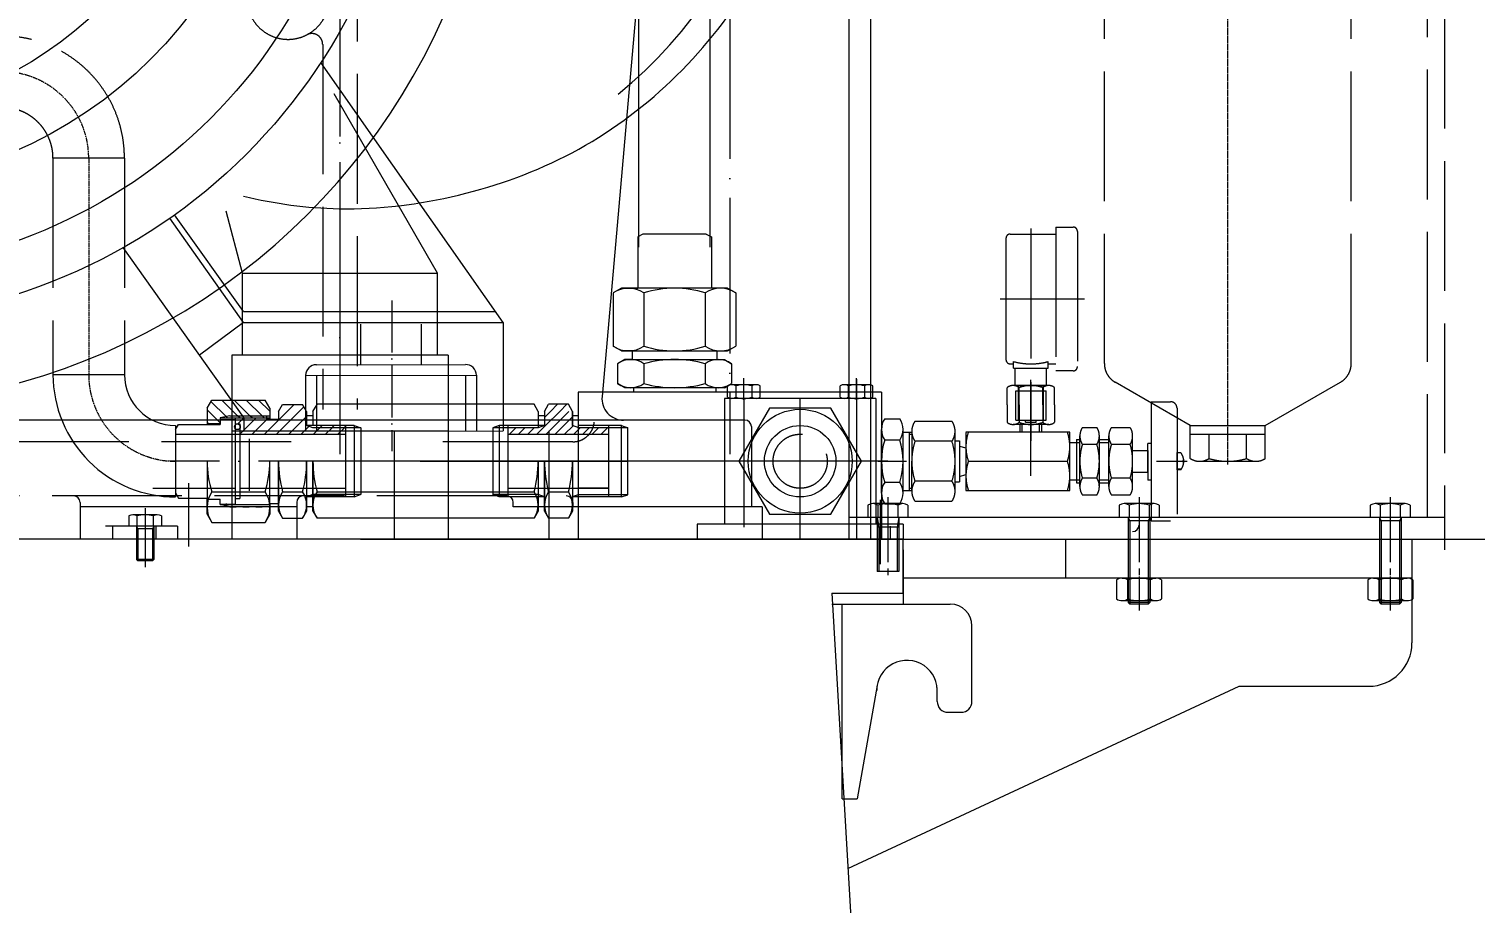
# Model space of a CAD drawing. Header units: millimetres. Extents: x 1925 to 561113, y 7411 to 433459.
# Drawn here: x 141861 to 158824, y 122444 to 132707 of the extents above; entities that cross this region are included whole.
import ezdxf

# ---------------------------------------------------------------- set-up
doc = ezdxf.new("R2010")
doc.units = ezdxf.units.MM
doc.header["$LTSCALE"] = 25.4
for name, pattern in [('ACAD_ISO02W100', [15, 12, -3]), ('ACAD_ISO04W100', [30, 24, -3, 0, -3]), ('CENTER', [50.8, 31.75, -6.35, 6.35, -6.35]), ('CHAIN', [0.7087, 0.4724, -0.0591, 0.1181, -0.0591]), ('EB_DASH', [6, 3, -3]), ('EB_DASHDOT', [39, 30, -3, 3, -3])]:
    doc.linetypes.add(name, pattern=pattern)
doc.layers.get('Defpoints').update_dxf_attribs({"lineweight": 5})
for name, color, linetype, lineweight in [('CAXA0', 7, 'Continuous', 5), ('CAXA1', 5, 'CENTER', 5), ('CAXA3', 7, 'Continuous', 5), ('图层1', 1, 'ACAD_ISO04W100', 5), ('虚线', 6, 'ACAD_ISO02W100', 5)]:
    doc.layers.add(name, color=color, linetype=linetype, lineweight=lineweight)
doc.styles.add('Roman', font='romans')
doc.styles.get("Standard").update_dxf_attribs({"font": 'arial.ttf'})
doc.dimstyles.new('ISO-25', dxfattribs={"dimscale": 30, "dimtxt": 38.1, "dimasz": 38.1, "dimexe": 50.8, "dimexo": 50.8, "dimgap": 15.875, "dimtad": 1, "dimtih": 1, "dimtoh": 1, "dimdec": 1, "dimlfac": 0.03937, "dimdsep": 46, "dimtxsty": 'Standard', "dimcen": 63.5, "dimclrd": 7, "dimclre": 7, "dimclrt": 7, "dimadec": 0, "dimazin": 0, "dimtfac": 1, "dimtdec": 1, "dimtmove": 0, "dimatfit": 3, "dimfxl": 25.4, "dimlwd": 5, "dimlwe": 5, "dimarcsym": 0})

# ---------------------------------------------------------------- blocks, each defined once
blk = doc.blocks.new('*D24')
at = {"color": 7, "linetype": 'Continuous', "lineweight": 5, "transparency": 16777216}
for p, q in [((156604, 171548), (169090, 171548)), ((167566, 170405), (167566, 149105)), ((167566, 115795), (167566, 143962)), ((154019, 114652), (169090, 114652))]:
    blk.add_line(p, q, dxfattribs=at)
at = {"color": 7, "transparency": 16777216}
for points in [[(167376, 170405), (167757, 170405), (167566, 171548)], [(167376, 115795), (167757, 115795), (167566, 114652)]]:
    blk.add_solid(points, dxfattribs=at)
at = {"layer": 'Defpoints', "color": 0, "transparency": 16777216}
for p in [(155080, 171548), (167566, 171548), (152495, 114652)]:
    blk.add_point(p, dxfattribs=at)
at = {"color": 7, "lineweight": 5, "transparency": 16777216, "insert": (167566, 146533), "char_height": 4191, "attachment_point": 5, "style": 'Roman'}
blk.add_mtext('2240', dxfattribs=at)

msp = doc.modelspace()

# ---------------------------------------------------------------- linework, layer by layer
at = {"color": 7, "lineweight": 5}
for p, q in [((151732.82, 157196.82), (151732.82, 126716.88)), ((151478.69, 136618.79), (151478.69, 126894.78)), ((149182.68, 135237.04), (148583.65, 128390.09)), ((147423.5, 129262.29), (145286.23, 132314.4)), ((146652.83, 129841.08), (145441.62, 131945.03)), ((144379.47, 129261.74), (143515.07, 130484.46)), ((144378.36, 129388.74), (143568.7, 130522.39)), ((144366.83, 129841.08), (144173.79, 130567.76)), ((149061.6, 130298.44), (149002.31, 130264.21)), ((149806.61, 130298.44), (149061.6, 130298.44)), ((149806.61, 130298.44), (149865.91, 130264.21)), ((144381.43, 128144.15), (142967.92, 130139.49)), ((149002.31, 130264.21), (149002.31, 129663.44)), ((149865.91, 130264.21), (149865.91, 129663.44)), ((144366.83, 129841.08), (146652.83, 129841.08)), ((144366.83, 128875.89), (144366.83, 129841.08)), ((146652.83, 128875.89), (146652.83, 129841.08)), ((148811.59, 129663.44), (148715.29, 129607.84)), ((148715.29, 129607.84), (148715.29, 128982.44)), ((148811.59, 129663.44), (149002.31, 129663.44)), ((150056.62, 129663.44), (148811.59, 129663.44)), ((149074.7, 129607.84), (149074.7, 128982.44)), ((149793.79, 129607.84), (149793.79, 128982.44)), ((150056.62, 129663.44), (150152.93, 129607.84)), ((150152.93, 129607.84), (150152.93, 128982.44)), ((144378.38, 129261.74), (143862.7, 128876.4)), ((144378.36, 129388.74), (147334.58, 129389.27)), ((144378.38, 129261.74), (147423.5, 129262.29)), ((147423.5, 129262.29), (147423.5, 127986.8)), ((145750.03, 129242.67), (145748.79, 128765.54)), ((146460.15, 129241.95), (146460.09, 128766.58)), ((148811.59, 128926.84), (148715.29, 128982.44)), ((148938.81, 128926.84), (148811.59, 128926.84)), ((148811.59, 128926.84), (150056.62, 128926.84)), ((148938.81, 128926.84), (148938.81, 128825.24)), ((149929.41, 128926.84), (149929.41, 128825.24)), ((150056.62, 128926.84), (150152.93, 128982.44)), ((144239.83, 128875.95), (144239.83, 126716.89)), ((146779.56, 128875.95), (144239.83, 128875.95)), ((145233.07, 128764.78), (146982.04, 128767.35)), ((146779.56, 128875.95), (146779.56, 126716.88)), ((148849.91, 128825.24), (148766.09, 128776.85)), ((148766.09, 128776.85), (148766.09, 128543.44)), ((148938.81, 128825.24), (148849.91, 128825.24)), ((148849.91, 128825.24), (150018.31, 128825.24)), ((149074.7, 128776.85), (149074.7, 128543.44)), ((149793.79, 128776.85), (149793.79, 128543.44)), ((150018.31, 128825.24), (150102.13, 128776.85)), ((150102.13, 128776.85), (150102.13, 128543.44)), ((142981.61, 128647.56), (142143.41, 128647.56)), ((145106.26, 128639.07), (147109.23, 128640.35)), ((145106.26, 128639.07), (145106.26, 127985.52)), ((145233.26, 128639.15), (145234.21, 127986.8)), ((146982.04, 128640.27), (146982.04, 127986.8)), ((147109.23, 128640.35), (147109.23, 127986.8)), ((151859.95, 128444.32), (148303.76, 128444.32)), ((148303.76, 128444.32), (148303.76, 126716.88)), ((148849.91, 128495.11), (148766.09, 128543.51)), ((150018.31, 128495.11), (148849.91, 128495.11)), ((148951.59, 128496.92), (148951.59, 128444.32)), ((149916.79, 128496.93), (149916.79, 128444.32)), ((150018.31, 128495.11), (150102.13, 128543.51)), ((151861.19, 128444.32), (151861.19, 126716.88)), ((143950.45, 128253.99), (144006.05, 128350.29)), ((143950.45, 128253.99), (143950.45, 128063.27)), ((144006.05, 128350.29), (144631.45, 128350.29)), ((144687.05, 128253.99), (144631.45, 128350.29)), ((144687.05, 128253.99), (144687.05, 128126.77)), ((144788.65, 128215.67), (144837.05, 128299.49)), ((144837.05, 128299.49), (145070.46, 128299.49)), ((145118.85, 128215.67), (145070.46, 128299.49)), ((145192.51, 128215.67), (145240.91, 128299.49)), ((147786.42, 128299.67), (145240.91, 128299.67)), ((147786.42, 128299.67), (146331.61, 128299.67)), ((147834.82, 128215.85), (147786.42, 128299.67)), ((147907.77, 128215.67), (147956.16, 128299.67)), ((148189.57, 128299.67), (147956.16, 128299.67)), ((148190.68, 128299.67), (147956.16, 128299.67)), ((148237.97, 128215.76), (148190.68, 128299.67)), ((151796.41, 128367.97), (150018.41, 128367.97)), ((150018.41, 128367.97), (150018.41, 126894.77)), ((150548.04, 128254.03), (150188.63, 127631.52)), ((151266.86, 128254.03), (150548.04, 128254.03)), ((151626.27, 127631.52), (151266.86, 128254.03)), ((151796.41, 128367.97), (151796.41, 126894.77)), ((150259.54, 128113.95), (131425.56, 128113.95)), ((143950.45, 128075.97), (144102.85, 128075.97)), ((144102.85, 128139.47), (144102.85, 128063.27)), ((144102.85, 128139.47), (144687.05, 128139.47)), ((144102.85, 128121.69), (144280.65, 128121.69)), ((144280.65, 128139.47), (144280.65, 127631.47)), ((144280.65, 128121.69), (144280.65, 127631.47)), ((144381.43, 128144.15), (144381.86, 127991.75)), ((144648.95, 128164.87), (144648.95, 128126.77)), ((144648.95, 128126.77), (144788.65, 128126.77)), ((144788.65, 128215.67), (144788.65, 128126.77)), ((145118.85, 128215.67), (145118.85, 128050.57)), ((145192.51, 128164.96), (145118.85, 128164.96)), ((145192.51, 128215.67), (145192.51, 128050.66)), ((147907.77, 128164.96), (147834.11, 128164.96)), ((147834.82, 128215.85), (147834.82, 128023.17)), ((147907.77, 128215.67), (147907.77, 128050.66)), ((147907.77, 128215.67), (147907.77, 128050.66)), ((148237.97, 128215.76), (148237.97, 128050.66)), ((148237.97, 128050.66), (148237.97, 128215.67)), ((148311.63, 128164.96), (148237.97, 128164.96)), ((151899.13, 128130.12), (152077.26, 128130.12)), ((143582.15, 128003.98), (143616.39, 128063.27)), ((143582.15, 128050.56), (143582.15, 127212.46)), ((143582.15, 127949.06), (145576.03, 127949.06)), ((143616.39, 128063.27), (144102.85, 128063.27)), ((144239.63, 127986.95), (146779.89, 127986.95)), ((144280.65, 128069.62), (144333.99, 128069.62)), ((144333.99, 128069.62), (144333.99, 127631.47)), ((144381.87, 127984.79), (147423.5, 127986.8)), ((145192.51, 128050.66), (145118.85, 128050.66)), ((145192.51, 128023.17), (145118.85, 128050.66)), ((145576.03, 128050.74), (145576.03, 127631.56)), ((145677.63, 128050.74), (145677.63, 127631.56)), ((145753.83, 128023.17), (145753.83, 127631.56)), ((146144.89, 127986.95), (146144.89, 126716.88)), ((147300.71, 128023.17), (147300.71, 127631.39)), ((147376.91, 128050.74), (147302.37, 128023.17)), ((147376.91, 128050.74), (147376.91, 127631.39)), ((147479.22, 128050.66), (147479.22, 127631.56)), ((147479.22, 127949.06), (148667.22, 127949.06)), ((147907.77, 128050.66), (147834.82, 128023.17)), ((147960.71, 127986.69), (147960.71, 126716.88)), ((148311.63, 128023.17), (148237.97, 128050.66)), ((148659.49, 128050.66), (148659.49, 127948.89)), ((148659.49, 127948.89), (148659.49, 127212.46)), ((150335.74, 128037.75), (150335.74, 127097.95)), ((151861.19, 127257.57), (151861.19, 128005.47)), ((152115.19, 127257.57), (152115.19, 128005.47)), ((152191.39, 127288.62), (152191.39, 127974.42)), ((152077.26, 127880.82), (151899.13, 127880.82)), ((143950.45, 127631.47), (143950.45, 127008.96)), ((144687.05, 127008.96), (144687.05, 127631.47)), ((144788.65, 127631.56), (144788.65, 127047.27)), ((144788.65, 127047.27), (144788.65, 127631.47)), ((145118.85, 127631.47), (145118.85, 127047.27)), ((145192.51, 127631.56), (145192.51, 127047.27)), ((145192.51, 127631.56), (145192.51, 127098.16)), ((145192.51, 127047.27), (145192.51, 127631.47)), ((147834.82, 127631.56), (147834.82, 127047.27)), ((147834.82, 127631.47), (147834.82, 127047.27)), ((147907.77, 127631.56), (147907.77, 127047.27)), ((147907.77, 127631.56), (147907.77, 127047.27)), ((147907.77, 127047.27), (147907.77, 127631.47)), ((148237.97, 127631.56), (148237.97, 127047.27)), ((148237.97, 127631.47), (148237.97, 127047.27)), ((150188.63, 127631.52), (150548.04, 127009)), ((151266.86, 127009), (151626.27, 127631.52)), ((143582.15, 127258.97), (143616.39, 127199.67)), ((144006.05, 127272.06), (144631.45, 127272.06)), ((144837.05, 127272.06), (145070.46, 127272.06)), ((145240.91, 127272.06), (147786.42, 127272.06)), ((147907.77, 127212.46), (147834.82, 127239.96)), ((147956.16, 127272.06), (148189.57, 127272.06)), ((148311.63, 127239.96), (148237.97, 127212.37)), ((148659.49, 127314.07), (148303.89, 127314.07)), ((152077.26, 127382.22), (151899.13, 127382.22)), ((142461.72, 127148.77), (142461.72, 127097.97)), ((145001.72, 127097.97), (142461.72, 127097.97)), ((142461.72, 127097.97), (142461.72, 126716.88)), ((144404.72, 127097.88), (142461.72, 127097.88)), ((142461.84, 127148.75), (142461.84, 127097.95)), ((145001.84, 127097.95), (142461.84, 127097.95)), ((145001.84, 127097.95), (142461.84, 127097.95)), ((142995.17, 127098), (142563.37, 127098)), ((142995.29, 127097.97), (142563.49, 127097.97)), ((143616.39, 127199.67), (143950.45, 127199.67)), ((143950.45, 127008.96), (143950.45, 127199.67)), ((144687.05, 127136.17), (144687.05, 127008.96)), ((144687.05, 127136.17), (144788.65, 127136.17)), ((144788.65, 127136.17), (144788.65, 127047.27)), ((145001.84, 127148.77), (145001.84, 126716.88)), ((145192.51, 127098.16), (145118.14, 127098.16)), ((145192.51, 127212.46), (145118.85, 127212.46)), ((145118.85, 127047.27), (145118.85, 127212.37)), ((145192.51, 127136.17), (145192.51, 127047.27)), ((147541.95, 127097.95), (147541.95, 127148.75)), ((150335.74, 127097.95), (147541.95, 127097.95)), ((150462.94, 127097.89), (147833.71, 127097.89)), ((147908.48, 127098.16), (147834.11, 127098.16)), ((147834.82, 127047.27), (147834.82, 127212.37)), ((147907.77, 127136.17), (147907.77, 127047.27)), ((150335.74, 127097.95), (148049.83, 127097.95)), ((148303.77, 127098.16), (148237.25, 127098.16)), ((148311.63, 127212.39), (148237.97, 127212.39)), ((148237.97, 127047.27), (148237.97, 127212.37)), ((148240.25, 127148.75), (148240.25, 127097.95)), ((150462.94, 127097.97), (149002.21, 127097.97)), ((150462.94, 127097.97), (150462.94, 126716.88)), ((151899.13, 127132.92), (152077.26, 127132.92)), ((143950.45, 127008.96), (144006.05, 126912.65)), ((144006.05, 126912.65), (144631.45, 126912.65)), ((144687.05, 127008.96), (144631.45, 126912.65)), ((144788.65, 127047.27), (144837.05, 126963.45)), ((144837.05, 126963.45), (145070.46, 126963.45)), ((145118.85, 127047.27), (145070.46, 126963.45)), ((145192.51, 127047.27), (145240.91, 126963.45)), ((147786.42, 126963.45), (145240.91, 126963.45)), ((147834.82, 127047.27), (147786.42, 126963.45)), ((147907.77, 127047.27), (147956.16, 126963.45)), ((148189.57, 126963.45), (147956.16, 126963.45)), ((148237.97, 127047.27), (148189.57, 126963.45)), ((152113.91, 126894.77), (149700.91, 126894.77)), ((149700.91, 126894.77), (149700.91, 126716.95)), ((150548.04, 127009), (151266.86, 127009)), ((158464.77, 126970.98), (151479.78, 126970.98)), ((151479.78, 126970.98), (151479.78, 126894.78)), ((151479.78, 126894.78), (151479.78, 126716.88)), ((152113.91, 126894.77), (152113.91, 126716.95)), ((155023.49, 126933.02), (155252.09, 126933.02)), ((151351.6, 126716.89), (129888.65, 126716.89)), ((152113.6, 126716.88), (130269.55, 126716.88)), ((143604.71, 126869.53), (142757.29, 126869.53)), ((143350.71, 126869.53), (143350.71, 126717.13)), ((143604.71, 126869.53), (143604.71, 126716.88)), ((152113.51, 126716.88), (152113.51, 126081.88)), ((152113.6, 126716.89), (152113.6, 126081.89)), ((152113.61, 126717.1), (152113.61, 126082.13)), ((154019.62, 126716.88), (154019.62, 126259.78)), ((158083.77, 126716.88), (158083.77, 125497.9)), ((152114.79, 126589.97), (152114.79, 125954.97)), ((152114.86, 126590.14), (152114.86, 125955.17)), ((152114.89, 126589.98), (152114.89, 125954.98)), ((158083.77, 126259.78), (152114.89, 126259.78)), ((151277.23, 126081.89), (151879.62, 115794.91)), ((151277.23, 126081.89), (152113.51, 126081.89)), ((151277.24, 126082.13), (151732.65, 126082.13)), ((151277.24, 126082.1), (151732.52, 126082.1)), ((151278.39, 125955.13), (151733.67, 125955.13)), ((151278.42, 125954.96), (151733.7, 125954.96)), ((151278.49, 125955.17), (151733.89, 125955.17)), ((151278.49, 125955.14), (151733.76, 125955.14)), ((151278.52, 125954.97), (151733.79, 125954.97)), ((151398.79, 125954.96), (152668.79, 125954.96)), ((151398.79, 123668.96), (151398.79, 125954.96)), ((152922.79, 124811.96), (152922.79, 125700.96)), ((151466.57, 122848.62), (156058.58, 124989.91)), ((151810.59, 125000.71), (151575.77, 123668.96)), ((152514.31, 124811.96), (152514.31, 124977.29)), ((156058.58, 124989.91), (157575.77, 124989.91)), ((152641.31, 124684.96), (152795.79, 124684.96)), ((151398.79, 123668.96), (151575.77, 123668.96))]:
    msp.add_line(p, q, dxfattribs=at)
at = {"color": 7, "linetype": 'ACAD_ISO04W100', "lineweight": 5, "ltscale": 3}
for p, q in [((150081.72, 146726.39), (150081.72, 127713.86)), ((145509.73, 142571.92), (145509.73, 127714.06)), ((148667.22, 127631.56), (143515.01, 127631.56))]:
    msp.add_line(p, q, dxfattribs=at)
at = {"color": 7, "lineweight": 5, "ltscale": 3}
msp.add_line((151934.5, 127631.52), (144989.37, 127631.52), dxfattribs=at)
at = {"color": 7, "lineweight": 5}
for centre, radius in [((139667.86, 135980.18), 6708.5), ((139667.86, 135980.18), 6114.98), ((139667.86, 135980.18), 5126.51), ((139667.84, 135987.79), 4287.11), ((150907.39, 127631.52), 609.6), ((144306.44, 128036.24), 33.65)]:
    msp.add_circle(centre, radius, dxfattribs=at)
for centre, radius, start, end in [((139667.84, 135987.79), 7721.58, 68.524524, 216.36046), ((139667.84, 135987.79), 7721.58, 240.011552, 64.225427), ((145498.43, 135990.77), 5206.99, 308.948505, 93.451408), ((148894.99, 129345.23), 318.21, 55.615753, 124.384247), ((149434.11, 128474.01), 1189.43, 90, 107.587954), ((149434.38, 128474.01), 1189.43, 72.412046, 90), ((149973.49, 129345.23), 318.21, 55.615753, 124.384247), ((148894.99, 129245.05), 318.21, 235.615753, 304.384247), ((149434.11, 130116.27), 1189.43, 252.412046, 270), ((149434.38, 130116.27), 1189.43, 270, 287.587954), ((149973.49, 129245.05), 318.21, 235.615753, 304.384247), ((145233.26, 128637.78), 127, 90.084187, 179.418959), ((146982.23, 128640.35), 127, 0, 90.084187), ((148920.39, 128555.04), 270.2, 55.174817, 124.825183), ((149434.11, 127466.41), 1358.83, 90, 105.337174), ((149434.38, 127466.41), 1358.83, 74.662826, 90), ((149948.09, 128555.04), 270.2, 55.174817, 124.825183), ((143578.51, 128647.56), 1435.1, 180, 270.145685), ((143578.51, 128647.56), 596.9, 180, 270), ((148920.39, 128765.32), 270.2, 235.174817, 304.825183), ((149434.11, 129853.95), 1358.83, 254.662826, 270), ((149434.38, 129853.95), 1358.83, 270, 285.337174), ((149948.09, 128765.32), 270.2, 235.174817, 304.825183), ((148836.68, 128367.95), 254, 175, 270), ((150259.54, 128037.75), 76.2, 0, 90), ((152084.97, 128005.47), 223.77, 146.149101, 213.850899), ((151891.42, 128005.47), 223.77, 326.149101, 33.850899), ((151891.42, 128005.47), 223.77, 326.149101, 33.850899), ((152699.39, 127631.52), 838.2, 162.69712, 197.30288), ((151276.99, 127631.52), 838.2, 342.69712, 17.30288), ((145139.88, 127631.47), 1189.43, 180, 197.587954), ((143497.62, 127631.47), 1189.43, 342.412046, 0), ((146147.48, 127631.47), 1358.83, 180, 195.337174), ((143760.02, 127631.47), 1358.83, 344.662826, 0), ((146551.34, 127631.47), 1358.83, 180, 195.337174), ((146475.99, 127631.47), 1358.83, 344.662826, 0), ((149266.6, 127631.47), 1358.83, 180, 195.337174), ((146879.13, 127631.47), 1358.83, 344.662826, 0), ((142385.52, 127148.77), 76.2, 0, 90), ((142385.64, 127148.75), 76.2, 0, 90), ((144268.66, 127092.36), 318.21, 145.615753, 214.384247), ((144368.85, 127092.36), 318.21, 325.615753, 34.384247), ((145058.85, 127117.76), 270.2, 145.174817, 214.825183), ((145077.95, 127148.77), 76.2, 90, 180), ((144848.65, 127117.76), 270.2, 325.174817, 34.825183), ((145462.71, 127117.76), 270.2, 145.174817, 214.825183), ((147465.75, 127148.75), 76.2, 0, 90), ((147564.62, 127117.76), 270.2, 325.174817, 34.825183), ((148177.97, 127117.76), 270.2, 145.174817, 214.825183), ((148164.05, 127148.75), 76.2, 0, 90), ((147967.76, 127117.76), 270.2, 325.174817, 34.825183), ((152084.97, 127257.57), 223.77, 146.149101, 213.850899), ((151891.42, 127257.57), 223.77, 326.149101, 33.850899), ((154807.59, 126882.26), 76.2, 270, 0), ((152668.79, 125700.96), 254, 0, 90), ((157575.77, 125497.9), 508, 270, 0), ((152160.79, 124938.96), 355.6, 353.811565, 180), ((152641.31, 124811.96), 127, 180, 270), ((152795.79, 124811.96), 127, 270, 0)]:
    msp.add_arc(centre, radius, start, end, dxfattribs=at)
msp.add_open_spline([(144378.07, 130744.31), (144745.54, 130655.57), (145591.76, 130538.84), (146916.77, 130706.39), (148268.31, 131194.66), (149438.53, 132054.15), (150357.41, 133187.02), (150954.99, 134530.54), (151185.06, 135992.42), (151028.21, 137474.29), (150489.17, 138873.85), (149600.15, 140095.96), (148417.27, 141045.8), (147018.65, 141686.21), (145311.5, 141868.98), (144117.88, 141997.7), (143426.84, 142041.14)], degree=3, knots=[390.98498626, 390.98498626, 390.98498626, 390.98498626, 435.56299749, 491.28195021, 547.41434303, 603.98953109, 660.95716694, 718.31881984, 776.07240924, 834.21739946, 892.75484467, 951.68474658, 1011.00710686, 1070.72192716, 1130.87730114, 1212.95931794, 1212.95931794, 1212.95931794, 1212.95931794], dxfattribs=at)
msp.add_point((148311.63, 127631.56), dxfattribs=at)
msp.add_point((148311.63, 127631.56), dxfattribs=at)
at = {"layer": 'CAXA0', "color": 7, "lineweight": 5}
for p, q in [((150056.37, 128383.26), (150056.37, 128515.24)), ((150389.99, 128530.53), (150104.03, 128530.53)), ((150151.69, 128515.24), (150151.69, 128383.26)), ((150342.33, 128515.24), (150342.33, 128383.26)), ((150437.65, 128383.26), (150437.65, 128515.24)), ((151377.17, 128383.26), (151377.17, 128515.24)), ((151710.79, 128530.53), (151424.83, 128530.53)), ((151472.49, 128515.24), (151472.49, 128383.26)), ((151663.13, 128515.24), (151663.13, 128383.26)), ((151758.45, 128383.26), (151758.45, 128515.24)), ((150389.99, 128367.97), (150104.03, 128367.97)), ((151710.79, 128367.97), (151424.83, 128367.97)), ((151702.29, 127115.03), (151702.29, 126970.98)), ((152112.9, 127133.54), (151760.95, 127133.54)), ((151819.6, 127115.03), (151819.6, 126970.98)), ((152054.24, 127115.03), (152054.24, 126970.98)), ((152171.56, 127115.03), (152171.56, 126970.98)), ((154648.68, 127115.03), (154648.68, 126970.98)), ((155059.29, 127133.54), (154707.34, 127133.54)), ((154766, 127115.03), (154766, 126970.98)), ((155000.63, 127115.03), (155000.63, 126970.98)), ((155117.95, 127115.03), (155117.95, 126970.98)), ((157595.14, 127115.03), (157595.14, 126970.98)), ((158005.75, 127133.54), (157653.8, 127133.54)), ((157712.45, 127115.03), (157712.45, 126970.98)), ((157947.09, 127115.03), (157947.09, 126970.98)), ((158064.41, 127115.03), (158064.41, 126970.98)), ((143033.07, 126988.86), (143033.07, 126869.53)), ((143366.69, 127004.15), (143080.73, 127004.15)), ((143128.39, 126988.86), (143128.39, 126869.53)), ((143319.03, 126988.86), (143319.03, 126869.53)), ((143414.35, 126988.86), (143414.35, 126869.53)), ((152171.56, 126970.98), (151702.29, 126970.98)), ((152063.92, 126970.98), (151809.92, 126970.98)), ((151809.92, 126970.98), (151809.92, 126335.98)), ((152063.92, 126970.98), (152063.92, 126335.98)), ((155117.95, 126970.98), (154648.68, 126970.98)), ((155010.32, 126970.98), (154756.32, 126970.98)), ((154756.32, 126970.98), (154756.32, 125974.03)), ((155010.32, 126932.88), (154756.32, 126932.88)), ((155010.32, 126970.98), (155010.32, 125974.03)), ((158064.41, 126970.98), (157595.14, 126970.98)), ((157956.77, 126970.98), (157702.77, 126970.98)), ((157702.77, 126970.98), (157702.77, 125974.03)), ((157956.77, 126932.88), (157702.77, 126932.88)), ((157956.77, 126970.98), (157956.77, 125974.03)), ((143414.35, 126869.53), (143033.07, 126869.53)), ((143325.31, 126869.53), (143122.11, 126869.53)), ((143122.11, 126869.53), (143122.11, 126478.37)), ((143325.31, 126837.78), (143122.11, 126837.78)), ((143325.31, 126869.53), (143325.31, 126478.37)), ((152063.92, 126856.68), (151809.92, 126856.68)), ((143137.35, 126463.13), (143122.11, 126478.37)), ((143325.31, 126478.37), (143122.11, 126478.37)), ((143310.07, 126463.13), (143137.35, 126463.13)), ((143310.07, 126463.13), (143325.31, 126478.37)), ((152063.92, 126335.98), (151809.92, 126335.98)), ((154619.35, 126240.19), (154619.35, 126014.96)), ((154685.34, 126259.65), (155081.29, 126259.65)), ((154751.33, 126014.96), (154751.33, 126240.19)), ((155015.3, 126014.96), (155015.3, 126240.19)), ((155147.28, 126240.19), (155147.28, 126014.96)), ((157565.81, 126239.62), (157565.81, 126014.38)), ((157631.8, 126259.08), (158027.74, 126259.08)), ((157697.79, 126014.38), (157697.79, 126239.62)), ((157961.75, 126014.38), (157961.75, 126239.62)), ((158093.74, 126239.62), (158093.74, 126014.38)), ((154685.34, 125995.49), (155081.29, 125995.49)), ((154775.37, 125954.98), (154756.32, 125974.03)), ((155010.32, 125974.03), (154756.32, 125974.03)), ((154991.27, 125954.98), (154775.37, 125954.98)), ((154991.27, 125954.98), (155010.32, 125974.03)), ((157631.8, 125994.92), (158027.74, 125994.92)), ((157721.82, 125954.98), (157702.77, 125974.03)), ((157956.77, 125974.03), (157702.77, 125974.03)), ((157937.72, 125954.98), (157721.82, 125954.98)), ((157937.72, 125954.98), (157956.77, 125974.03))]:
    msp.add_line(p, q, dxfattribs=at)
at = {"layer": 'CAXA0', "color": 7, "linetype": 'Continuous', "lineweight": 5}
for p, q in [((144174.57, 128155.42), (143996.41, 128333.58)), ((144308.8, 128164.87), (144123.39, 128350.29)), ((144452.49, 128164.87), (144267.07, 128350.29)), ((144596.17, 128164.87), (144410.75, 128350.29)), ((144687.05, 128217.67), (144554.44, 128350.29)), ((144623.08, 127949.06), (144973.5, 128299.49)), ((144766.76, 127949.06), (145087.56, 128269.87)), ((147978.89, 128215.67), (148062.89, 128299.67)), ((148086.65, 128215.67), (148170.65, 128299.67)), ((144102.85, 128083.45), (143950.45, 128235.85)), ((143966.65, 128075.97), (143950.45, 128092.17)), ((144190.52, 128139.47), (144174.57, 128155.42)), ((144334.2, 128139.47), (144308.8, 128164.87)), ((144312.58, 128069.62), (144382.43, 128139.47)), ((144335.71, 127949.06), (144526.12, 128139.47)), ((144477.89, 128139.47), (144452.49, 128164.87)), ((144479.39, 127949.06), (144657.1, 128126.77)), ((144621.57, 128139.47), (144596.17, 128164.87)), ((144910.44, 127949.06), (145118.85, 128157.47)), ((147907.77, 128144.55), (147978.89, 128215.67)), ((147921.64, 128050.66), (148086.65, 128215.67)), ((148029.4, 128050.66), (148194.41, 128215.67)), ((148137.17, 128050.66), (148237.97, 128151.46)), ((145054.13, 127949.06), (145143.42, 128038.36)), ((145197.81, 127949.06), (145274.08, 128025.34)), ((145274.08, 128025.34), (145299.48, 128050.74)), ((145341.5, 127949.06), (145417.77, 128025.34)), ((145417.77, 128025.34), (145443.17, 128050.74)), ((145485.18, 127949.06), (145561.45, 128025.34)), ((145561.45, 128025.34), (145576.03, 128039.91)), ((147496.75, 127949.06), (147570.86, 128023.17)), ((147604.52, 127949.06), (147678.62, 128023.17)), ((147712.28, 127949.06), (147786.38, 128023.17)), ((147820.04, 127949.06), (147921.64, 128050.66)), ((147927.8, 127949.06), (148029.4, 128050.66)), ((148035.57, 127949.06), (148137.17, 128050.66)), ((148143.33, 127949.06), (148243.04, 128048.77)), ((148251.09, 127949.06), (148325.2, 128023.17)), ((148358.86, 127949.06), (148432.96, 128023.17)), ((148466.62, 127949.06), (148540.72, 128023.17)), ((148574.38, 127949.06), (148648.49, 128023.17))]:
    msp.add_line(p, q, dxfattribs=at)
at = {"layer": 'CAXA0', "color": 7, "lineweight": 5}
for centre, radius, start, end in [((150104.03, 128448.6), 81.93, 54.42999, 125.57001), ((150247.01, 128225.73), 304.8, 71.776086, 108.223914), ((150389.99, 128448.6), 81.93, 54.42999, 125.57001), ((151424.83, 128448.6), 81.93, 54.42999, 125.57001), ((151567.81, 128225.73), 304.8, 71.776086, 108.223914), ((151710.79, 128448.6), 81.93, 54.42999, 125.57001), ((150104.03, 128449.9), 81.93, 234.42999, 305.57001), ((150247.01, 128672.77), 304.8, 251.776086, 288.223914), ((150389.99, 128449.9), 81.93, 234.42999, 305.57001), ((151424.83, 128449.9), 81.93, 234.42999, 305.57001), ((151567.81, 128672.77), 304.8, 251.776086, 288.223914), ((151710.79, 128449.9), 81.93, 234.42999, 305.57001), ((151760.95, 127031.35), 102.19, 54.969964, 125.030036), ((151936.92, 126752.54), 381, 72.066067, 107.933933), ((152112.9, 127031.35), 102.19, 54.969964, 125.030036), ((154707.34, 127031.35), 102.19, 54.969964, 125.030036), ((154883.32, 126752.54), 381, 72.066067, 107.933933), ((155059.29, 127031.35), 102.19, 54.969964, 125.030036), ((157653.8, 127031.35), 102.19, 54.969964, 125.030036), ((157829.77, 126752.54), 381, 72.066067, 107.933933), ((158005.75, 127031.35), 102.19, 54.969964, 125.030036), ((143080.73, 126922.21), 81.93, 54.42999, 125.57001), ((143223.71, 126699.35), 304.8, 71.776086, 108.223914), ((143366.69, 126922.21), 81.93, 54.42999, 125.57001), ((154685.34, 126138.05), 121.6, 57.132768, 122.867232), ((154883.32, 125802.45), 457.2, 73.221345, 106.778655), ((155081.29, 126138.05), 121.6, 57.132768, 122.867232), ((157631.8, 126137.48), 121.6, 57.132768, 122.867232), ((157829.77, 125801.88), 457.2, 73.221345, 106.778655), ((158027.74, 126137.48), 121.6, 57.132768, 122.867232), ((154685.34, 126117.09), 121.6, 237.132768, 302.867232), ((154883.32, 126452.69), 457.2, 253.221345, 286.778655), ((155081.29, 126117.09), 121.6, 237.132768, 302.867232), ((157631.8, 126116.52), 121.6, 237.132768, 302.867232), ((157829.77, 126452.12), 457.2, 253.221345, 286.778655), ((158027.74, 126116.52), 121.6, 237.132768, 302.867232)]:
    msp.add_arc(centre, radius, start, end, dxfattribs=at)
at = {"layer": 'CAXA1', "linetype": 'CENTER', "lineweight": 5, "ltscale": 3}
for p, q in [((145509.73, 142571.73), (145509.73, 127713.86)), ((151567.81, 128596.02), (151567.81, 126716.95)), ((150247.01, 128375.1), (150247.01, 126859.56)), ((150907.26, 126716.89), (150907.26, 128375.1)), ((146450.14, 127631.39), (148796.15, 127631.39)), ((146539.13, 127631.39), (148885.13, 127631.39)), ((148964.17, 127631.56), (148311.63, 127631.56)), ((151822.93, 127631.52), (152153.46, 127631.52)), ((143731.73, 127372.7), (143731.73, 126631.45)), ((144176.27, 127134.34), (144176.27, 127097.97)), ((151847.05, 127177.55), (151847.05, 126423.15)), ((151847.01, 126931.95), (151847.01, 126670.87))]:
    msp.add_line(p, q, dxfattribs=at)
at = {"layer": 'CAXA1', "linetype": 'EB_DASHDOT', "lineweight": 5}
for p, q in [((150247.01, 128352.68), (150247.01, 128606.73)), ((151567.81, 128352.68), (151567.81, 128606.73)), ((143223.71, 127080.35), (143223.71, 126386.93)), ((151936.92, 127209.74), (151936.92, 126259.78)), ((154883.32, 127209.74), (154883.32, 125878.78)), ((157829.77, 127209.74), (157829.77, 125878.78)), ((154883.32, 126279.12), (154883.32, 125919.29)), ((157829.77, 126278.54), (157829.77, 125918.72))]:
    msp.add_line(p, q, dxfattribs=at)
at = {"layer": 'CAXA3', "color": 7, "lineweight": 5}
for p, q in [((149014.98, 130144.38), (149014.98, 145418.33)), ((149853.18, 130144.37), (149853.18, 145418.33)), ((151809.92, 126970.98), (151828.97, 126856.68)), ((152063.92, 126970.98), (152044.87, 126856.68)), ((154756.32, 126970.98), (154775.37, 126932.88)), ((154775.37, 126932.88), (154775.37, 125954.98)), ((155010.32, 126970.98), (154991.27, 126932.88)), ((154991.27, 126932.88), (154991.27, 125954.98)), ((157702.77, 126970.98), (157721.82, 126932.88)), ((157721.82, 126932.88), (157721.82, 125954.98)), ((157956.77, 126970.98), (157937.72, 126932.88)), ((157937.72, 126932.88), (157937.72, 125954.98)), ((143122.11, 126869.53), (143137.35, 126837.78)), ((143137.35, 126837.78), (143137.35, 126463.13)), ((143325.31, 126869.53), (143310.07, 126837.78)), ((143310.07, 126837.78), (143310.07, 126463.13)), ((151828.97, 126856.68), (151828.97, 126335.98)), ((152044.87, 126856.68), (152044.87, 126335.98))]:
    msp.add_line(p, q, dxfattribs=at)
at = {"layer": 'CAXA3', "color": 7, "linetype": 'Continuous', "lineweight": 5}
for p, q in [((144217.09, 128164.87), (144102.85, 128139.47)), ((144217.09, 128164.87), (144687.05, 128164.87)), ((145677.83, 128050.66), (145118.85, 128050.66)), ((145753.83, 128023.17), (145192.51, 128023.17)), ((145677.63, 128050.74), (145753.83, 128023.17)), ((147834.82, 128023.17), (147300.71, 128023.17)), ((147907.77, 128050.66), (147376.71, 128050.66)), ((148811.77, 128050.66), (148303.77, 128050.66)), ((148811.77, 127212.46), (148811.77, 128050.66)), ((148811.77, 128050.66), (148887.97, 128025.26)), ((148811.77, 127212.46), (148887.97, 127237.86)), ((148811.77, 127212.46), (148303.77, 127212.46)), ((142842.77, 126869.53), (142842.77, 126716.88)), ((145751.02, 126716.88), (159352.8, 126716.88)), ((152113.61, 126716.88), (157435, 126716.88))]:
    msp.add_line(p, q, dxfattribs=at)
at = {"layer": 'CAXA3', "color": 7, "linetype": 'EB_DASH', "lineweight": 5}
msp.add_line((144217.09, 127098.07), (144687.05, 127098.07), dxfattribs=at)
at = {"layer": 'CAXA3', "color": 7, "linetype": 'Continuous', "lineweight": 5}
msp.add_circle((150907.39, 127631.52), 419.1, dxfattribs=at)
at = {"layer": '图层1', "color": 7, "lineweight": 5}
msp.add_line((146119.43, 129518.73), (146119.43, 127748.64), dxfattribs=at)
at = {"layer": '虚线', "color": 7, "lineweight": 5, "ltscale": 5}
for p, q in [((158463.67, 144490.28), (158463.67, 126589.95)), ((158260.47, 141753.59), (158260.47, 126970.98)), ((145712.99, 134082.94), (145712.99, 128240.95)), ((154475.79, 128778.61), (154475.79, 133041.3)), ((157371.42, 128778.61), (157371.42, 133041.3)), ((145306.59, 132525.14), (145306.59, 128240.95)), ((142981.61, 131189.87), (142143.41, 131189.87)), ((142143.41, 131189.87), (142143.41, 128647.56)), ((142981.61, 131189.87), (142981.61, 128647.56)), ((153372.49, 130298.51), (153905.89, 130298.51)), ((153613.79, 130362.31), (153613.79, 127930.83)), ((153905.89, 130381.06), (154109.09, 130381.06)), ((153905.89, 130381.06), (153905.89, 128691.96)), ((154159.89, 130330.26), (154159.89, 128742.76)), ((153321.69, 130247.71), (153321.69, 128825.31)), ((153254.66, 129536.51), (154241.62, 129536.51)), ((153372.49, 128774.51), (153410.59, 128774.51)), ((153410.59, 128723.71), (153410.59, 128802.11)), ((153816.99, 128723.71), (153816.99, 128802.11)), ((153816.99, 128774.51), (153905.89, 128774.51)), ((153410.59, 128723.71), (153816.99, 128723.71)), ((153429.64, 128712.29), (153429.64, 128723.71)), ((153429.64, 128520.51), (153429.64, 128712.29)), ((153613.79, 127460.07), (153613.79, 128588.87)), ((153797.94, 128712.29), (153797.94, 128723.71)), ((153797.94, 128520.51), (153797.94, 128712.29)), ((154109.09, 128691.96), (153905.89, 128691.96)), ((153335.16, 128291.92), (153335.16, 128495.11)), ((153822.76, 128520.51), (153404.82, 128520.51)), ((153429.64, 128520.51), (153797.94, 128520.51)), ((153435.99, 128114.12), (153435.99, 128457.02)), ((153435.99, 128457.02), (153791.59, 128457.02)), ((153467.74, 128457.02), (153467.74, 128520.51)), ((153467.74, 128114.12), (153467.74, 128457.02)), ((153474.48, 128291.92), (153474.48, 128495.11)), ((153613.79, 128558.61), (153613.79, 127872.82)), ((153753.1, 128291.92), (153753.1, 128495.11)), ((153759.84, 128457.02), (153759.84, 128520.51)), ((153759.84, 128114.12), (153759.84, 128457.02)), ((153791.59, 128114.12), (153791.59, 128457.02)), ((153892.42, 128291.92), (153892.42, 128495.11)), ((155483.69, 128050.08), (154602.83, 128558.64)), ((156363.57, 128050.08), (157244.42, 128558.64)), ((153335.16, 128291.92), (153335.16, 128088.72)), ((153474.48, 128291.92), (153474.48, 128088.72)), ((153753.1, 128291.92), (153753.1, 128088.72)), ((153892.42, 128291.92), (153892.42, 128088.72)), ((155023.49, 128330.02), (155252.09, 128330.02)), ((155023.49, 128330.02), (155023.49, 127631.52)), ((155328.29, 128253.82), (155328.29, 127009.22)), ((152253.82, 128100.79), (152687.77, 128100.79)), ((153435.99, 128114.12), (153791.59, 128114.12)), ((153550.29, 128088.72), (153550.29, 128114.12)), ((153550.29, 128088.72), (153677.29, 128088.72)), ((153677.29, 128088.72), (153677.29, 128114.12)), ((148887.97, 128025.26), (148303.77, 128025.26)), ((148887.97, 127237.86), (148887.97, 128025.26)), ((152115.19, 127974.42), (152216.79, 127974.42)), ((152191.39, 127949.02), (152216.79, 127949.02)), ((152216.79, 127983.47), (152216.79, 127631.52)), ((152724.79, 127279.56), (152724.79, 127983.47)), ((154070.99, 127974.42), (152851.79, 127974.42)), ((152851.79, 127969.32), (152851.79, 127288.62)), ((153822.76, 128063.32), (153404.82, 128063.32)), ((153486.79, 127974.42), (153486.79, 128063.32)), ((153512.19, 127974.42), (153512.19, 128063.32)), ((153715.39, 127974.42), (153715.39, 128063.32)), ((153740.79, 127974.42), (153740.79, 128063.32)), ((154070.99, 127288.62), (154070.99, 127974.42)), ((154188.29, 127334.56), (154188.29, 127928.48)), ((154217.48, 128027.46), (154387.69, 128027.46)), ((154416.89, 127334.56), (154416.89, 127928.48)), ((154528.19, 127334.56), (154528.19, 127928.48)), ((154557.38, 128027.46), (154778.39, 128027.46)), ((154807.59, 127334.56), (154807.59, 127928.48)), ((155483.69, 128050.08), (156363.57, 128050.08)), ((155483.69, 127663.42), (155483.69, 128050.08)), ((155483.69, 127948.48), (156363.57, 127948.48)), ((155703.58, 127663.42), (155703.58, 127948.48)), ((156143.6, 127663.42), (156143.6, 127948.48)), ((156363.57, 127663.42), (156363.57, 128050.08)), ((144938.37, 127859.95), (140048.8, 127859.95)), ((144443.21, 127895.43), (144443.21, 127285.83)), ((148239.08, 127859.95), (146525.87, 127859.95)), ((152687.77, 127866.15), (152253.82, 127866.15)), ((152724.79, 127872.82), (152775.59, 127872.82)), ((152775.59, 127872.82), (152775.59, 127390.22)), ((152775.59, 127809.32), (152851.79, 127787.73)), ((154070.99, 127849.96), (154147.19, 127849.96)), ((154147.19, 127885.52), (154147.19, 127377.52)), ((154147.19, 127885.52), (154188.29, 127885.52)), ((154147.19, 127849.96), (154188.29, 127849.96)), ((154387.69, 127829.49), (154217.48, 127829.49)), ((154416.89, 127885.52), (154528.19, 127885.52)), ((154416.89, 127849.96), (154528.19, 127849.96)), ((154778.39, 127829.49), (154557.38, 127829.49)), ((154807.59, 127758.52), (154985.39, 127758.52)), ((155023.49, 127840.64), (154985.39, 127840.64)), ((154985.39, 127504.52), (154985.39, 127840.64)), ((154985.39, 127758.52), (154985.39, 127408.84)), ((155328.29, 127733.12), (155371.36, 127733.12)), ((155328.29, 127529.92), (155328.29, 127733.12)), ((144280.65, 127631.47), (144280.65, 127123.47)), ((144333.99, 127631.47), (144333.99, 127193.32)), ((145576.03, 127631.56), (145576.03, 127212.39)), ((145677.63, 127631.56), (145677.63, 127212.39)), ((145753.83, 127631.56), (145753.83, 127239.96)), ((147300.71, 127631.39), (147300.71, 127239.96)), ((147376.91, 127631.39), (147376.91, 127212.39)), ((147479.22, 127631.56), (147479.22, 127212.46)), ((152216.79, 127279.56), (152216.79, 127631.52)), ((152881.69, 127631.52), (154041.79, 127631.52)), ((155023.49, 127631.52), (155023.49, 126933.02)), ((155086.99, 127631.52), (155445.13, 127631.52)), ((155407.03, 127641.68), (155397.12, 127641.68)), ((155397.12, 127641.68), (155397.12, 127621.36)), ((155407.03, 127621.36), (155397.12, 127621.36)), ((155593.67, 127630.98), (156253.58, 127630.98)), ((152687.77, 127396.88), (152253.82, 127396.88)), ((152775.59, 127453.72), (152852.02, 127475.31)), ((154070.99, 127413.08), (154147.19, 127413.08)), ((154147.19, 127413.08), (154188.29, 127413.08)), ((154387.69, 127433.54), (154217.48, 127433.54)), ((154416.89, 127413.08), (154528.19, 127413.08)), ((154778.39, 127433.54), (154557.38, 127433.54)), ((154807.59, 127504.52), (154985.39, 127504.52)), ((155023.49, 127408.84), (154985.39, 127408.84)), ((155371.87, 127529.92), (155328.29, 127529.92)), ((155379.87, 127537.02), (155336.29, 127537.02)), ((147465.75, 127224.95), (133965.56, 127224.95)), ((143315.46, 127313.97), (144280.65, 127313.97)), ((144333.99, 127313.97), (145576.03, 127313.97)), ((145192.51, 127239.96), (145118.85, 127212.46)), ((145753.83, 127239.96), (145192.51, 127239.96)), ((145677.63, 127212.39), (145752.17, 127239.96)), ((147834.82, 127239.96), (147300.71, 127239.96)), ((147376.91, 127212.39), (147302.37, 127239.96)), ((147475.99, 127313.97), (148667.22, 127313.97)), ((148887.97, 127237.86), (148303.77, 127237.86)), ((152115.19, 127288.62), (152216.79, 127288.62)), ((152191.39, 127314.02), (152216.79, 127314.02)), ((152724.79, 127390.22), (152775.59, 127390.22)), ((152851.79, 127288.62), (154070.99, 127288.62)), ((154147.19, 127377.52), (154188.29, 127377.52)), ((154217.48, 127235.57), (154387.69, 127235.57)), ((154416.89, 127377.52), (154528.19, 127377.52)), ((154557.38, 127235.57), (154778.39, 127235.57)), ((143950.45, 127186.97), (144102.85, 127186.97)), ((144102.85, 127123.47), (144102.85, 127186.97)), ((144102.85, 127128.27), (144280.65, 127128.27)), ((144102.85, 127123.47), (144687.05, 127123.47)), ((144217.09, 127098.07), (144102.85, 127123.47)), ((144280.65, 127193.32), (144333.99, 127193.32)), ((145677.82, 127212.46), (145118.85, 127212.46)), ((147907.77, 127212.46), (147376.71, 127212.46)), ((152253.82, 127162.25), (152687.77, 127162.25)), ((151732.71, 126869.28), (151732.71, 126716.88)), ((151961.31, 126869.28), (151961.31, 126716.88))]:
    msp.add_line(p, q, dxfattribs=at)
at = {"layer": '虚线', "color": 7, "linetype": 'CHAIN', "lineweight": 5, "ltscale": 5}
for p, q in [((155923.59, 127594.22), (155923.57, 142417.18)), ((142562.51, 131189.87), (142562.51, 128646.1))]:
    msp.add_line(p, q, dxfattribs=at)
at = {"layer": '虚线', "color": 7, "lineweight": 5, "ltscale": 5}
msp.add_circle((150907.39, 127631.52), 317.5, dxfattribs=at)
for centre, radius, start, end in [((144900.19, 133066.94), 482.6, 180, 0), ((145179.59, 132525.14), 127, 0, 117.279616), ((141546.51, 131188.88), 1435.1, 0.039552, 90.000002), ((141546.51, 131188.88), 596.9, 0.095094, 90.000004), ((153372.49, 130247.71), 50.8, 90, 180), ((154109.09, 130330.26), 50.8, 0, 90), ((153372.49, 128825.31), 50.8, 180, 270), ((153613.79, 129536.51), 762, 254.53399, 285.46601), ((154729.79, 128778.61), 254, 180, 240), ((157117.42, 128778.61), 254, 300, 360), ((154109.09, 128742.76), 50.8, 270, 0), ((153404.82, 128412.3), 108.21, 49.932013, 130.067987), ((153613.79, 128125.76), 394.76, 69.334522, 110.665478), ((153822.76, 128412.3), 108.21, 49.932013, 130.067987), ((155252.09, 128253.82), 76.2, 0, 90), ((148239.08, 128113.95), 254, 270, 355), ((152421.18, 127983.47), 204.38, 144.969964, 215.030036), ((152520.41, 127983.47), 204.38, 324.969964, 35.030036), ((153404.82, 128171.53), 108.21, 229.932013, 310.067987), ((153613.79, 128458.07), 394.76, 249.334522, 290.665478), ((153822.76, 128171.53), 108.21, 229.932013, 310.067987), ((153369.79, 127802.97), 518, 160.671438, 199.328562), ((153552.99, 127802.97), 518, 340.671438, 19.328562), ((154370.69, 127928.48), 182.4, 147.132768, 212.867232), ((154234.49, 127928.48), 182.4, 327.132768, 32.867232), ((154710.59, 127928.48), 182.4, 147.132768, 212.867232), ((154625.19, 127928.48), 182.4, 327.132768, 32.867232), ((152978.79, 127631.52), 762, 162.066067, 180), ((151962.79, 127631.52), 762, 0, 17.933933), ((154874.09, 127631.52), 685.8, 163.221345, 196.778655), ((153731.09, 127631.52), 685.8, 343.221345, 16.778655), ((155213.99, 127631.52), 685.8, 163.221345, 196.778655), ((154121.79, 127631.52), 685.8, 343.221345, 16.778655), ((155244.78, 127631.52), 162.31, 3.583322, 38.752304), ((152978.79, 127631.52), 762, 180, 197.933933), ((151962.79, 127631.52), 762, 342.066067, 0), ((153369.79, 127460.07), 518, 160.645699, 199.328562), ((153552.99, 127460.07), 518, 340.671438, 19.328562), ((155244.78, 127631.52), 162.56, 321.247696, 356.416678), ((155593.67, 127833.65), 202.66, 237.132768, 302.867232), ((155923.63, 128392.98), 762, 253.221345, 286.778655), ((156253.58, 127833.65), 202.66, 237.132768, 302.867232), ((152421.18, 127279.56), 204.38, 144.969964, 215.030036), ((152520.41, 127279.56), 204.38, 324.969964, 35.030036), ((154370.69, 127334.56), 182.4, 147.132768, 212.867232), ((154234.49, 127334.56), 182.4, 327.132768, 32.867232), ((154710.59, 127334.56), 182.4, 147.132768, 212.867232), ((154625.19, 127334.56), 182.4, 327.132768, 32.867232)]:
    msp.add_arc(centre, radius, start, end, dxfattribs=at)
at = {"layer": '虚线', "color": 7, "linetype": 'CHAIN', "lineweight": 5, "ltscale": 5}
for centre, start, end in [((141546.51, 131188.88), 0.055868, 90.000003), ((143578.51, 128647.56), 180, 270.20578)]:
    msp.add_arc(centre, 1016, start, end, dxfattribs=at)

# ---------------------------------------------------------------- dimensions: what is measured, and where the dimension line sits
at = {"color": 7, "lineweight": 5}
dim = msp.add_linear_dim(base=(167566.04, 171547.59), p1=(152494.6, 114651.92), p2=(155079.98, 171547.59), angle=90, dimstyle='ISO-25', override={"dimscale": 30, "dimtxt": 139.7, "dimpost": '\\X', "dimtxsty": 'Roman', "dimtmove": 1}, dxfattribs=at)
dim.commit()
dim.dimension.update_dxf_attribs({"geometry": '*D24', "text_midpoint": (167566.04, 146533.34), "dimtype": 160})

doc.saveas('drawing.dxf')
